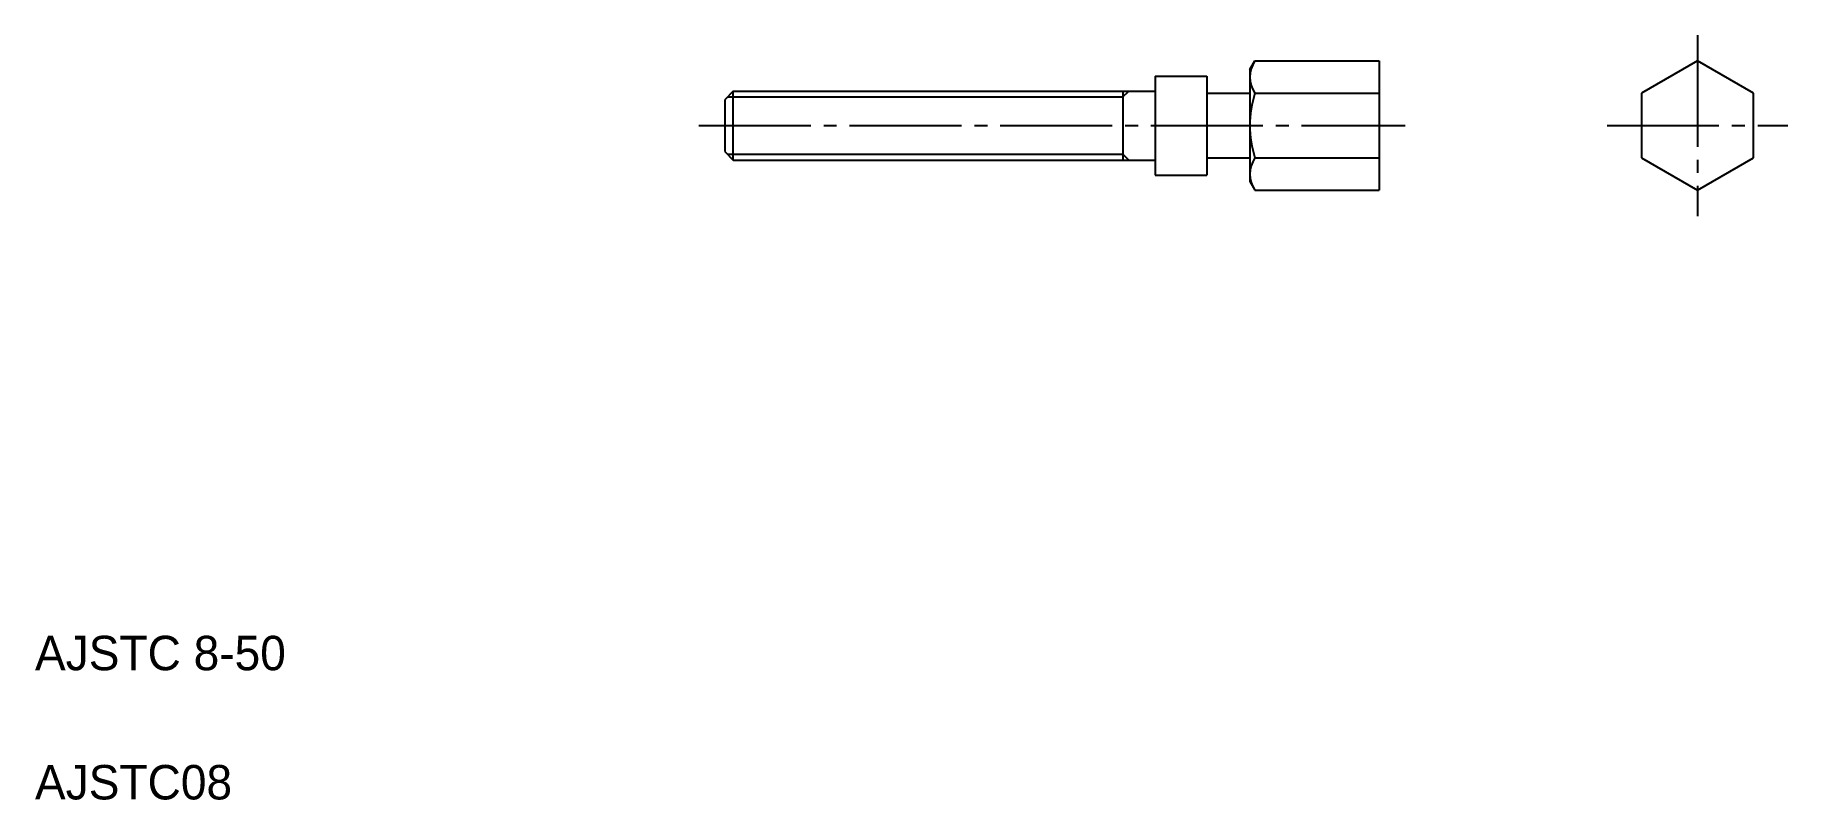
# Model space of a CAD drawing. Extents: x 10 to 214, y 10 to 99.
import ezdxf

# ---------------------------------------------------------------- set-up
doc = ezdxf.new("R2010")
doc.units = 0
doc.linetypes.add('CENTER', pattern=[17.5, 13, -1.5, 1.5, -1.5])
doc.layers.get('0').update_dxf_attribs({"linetype": 'CONTINUOUS'})
doc.layers.add('CENTER', color=1, linetype='CENTER')

msp = doc.modelspace()

# ---------------------------------------------------------------- linework, layer by layer
at = {"color": 7, "linetype": 'CONTINUOUS'}
for p, q in [((151.09, 94.74), (151.67, 95.75)), ((151.67, 95.75), (166.09, 95.75)), ((166.09, 95.75), (166.09, 80.73)), ((203.05, 95.75), (196.55, 91.99)), ((209.55, 91.99), (203.05, 95.75)), ((140.09, 93.99), (140.09, 82.49)), ((140.09, 93.99), (146.09, 93.99)), ((146.09, 93.99), (146.09, 82.49)), ((151.09, 94.74), (151.09, 81.74)), ((91.09, 92.24), (90.09, 91.24)), ((91.09, 92.24), (140.09, 92.24)), ((91.09, 84.24), (91.09, 92.24)), ((136.34, 92.24), (136.34, 84.24)), ((146.09, 91.99), (151.09, 91.99)), ((149.09, 91.99), (149.09, 91.99)), ((151.67, 91.99), (166.09, 91.99)), ((152.09, 91.99), (152.09, 91.99)), ((196.55, 91.99), (196.55, 84.49)), ((209.55, 84.49), (209.55, 91.99)), ((90.09, 91.24), (90.09, 85.24)), ((90.09, 85.24), (91.09, 84.24)), ((91.09, 84.24), (140.09, 84.24)), ((146.09, 84.49), (151.09, 84.49)), ((151.67, 84.49), (166.09, 84.49)), ((196.55, 84.49), (203.05, 80.73)), ((203.05, 80.73), (209.55, 84.49)), ((140.09, 82.49), (146.09, 82.49)), ((151.09, 81.74), (151.67, 80.73)), ((151.67, 80.73), (166.09, 80.73))]:
    msp.add_line(p, q, dxfattribs=at)
at = {"color": 3, "linetype": 'CONTINUOUS'}
for p, q in [((136.34, 91.56), (137.01, 92.24)), ((90.41, 91.56), (136.34, 91.56)), ((90.41, 84.92), (136.34, 84.92)), ((136.34, 84.92), (137.01, 84.24))]:
    msp.add_line(p, q, dxfattribs=at)
at = {"color": 7, "linetype": 'CONTINUOUS'}
for centre, radius, start, end in [((154.41, 93.87), 3.32, 145.6158, 214.3842), ((163.5, 88.24), 12.42, 162.4121, 197.5879), ((154.41, 82.61), 3.32, 145.6158, 214.3842)]:
    msp.add_arc(centre, radius, start, end, dxfattribs=at)
at = {"layer": 'CENTER', "color": 1, "linetype": 'CENTER'}
for p, q in [((203.05, 98.75), (203.05, 77.73)), ((87.09, 88.24), (169.09, 88.24)), ((192.55, 88.24), (213.56, 88.24))]:
    msp.add_line(p, q, dxfattribs=at)

# ---------------------------------------------------------------- texts
at = {"color": 7, "linetype": 'CONTINUOUS'}
for s, p in [('AJSTC 8-50', (10, 25)), ('AJSTC08', (10, 10))]:
    msp.add_text(s, height=4, dxfattribs=at).set_placement(p)

doc.saveas('drawing.dxf')
